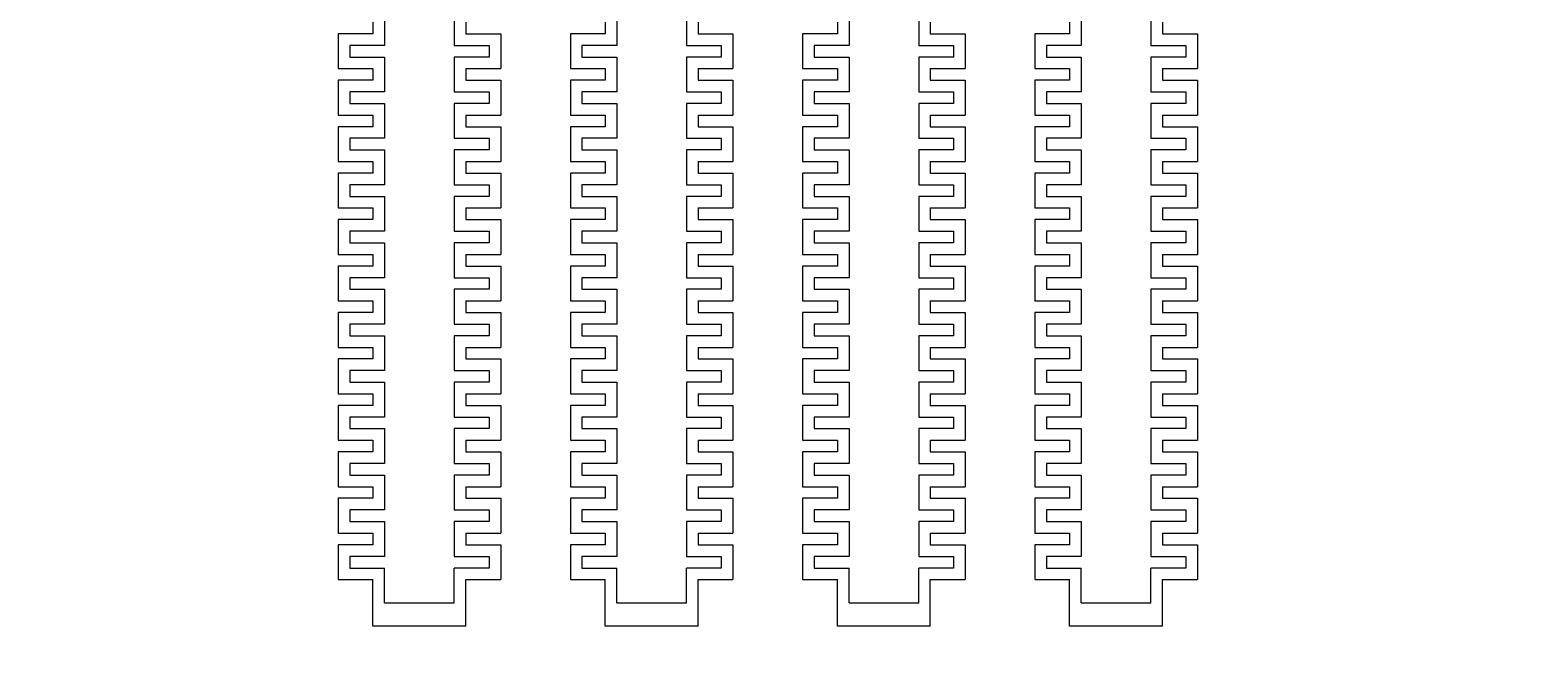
# Model space of a CAD drawing. Extents: x 4629 to 54629, y 4377 to 54377.
# Drawn here: x 22770 to 25979, y 19998 to 21348 of the extents above; entities that cross this region are included whole.
import ezdxf

# ---------------------------------------------------------------- set-up
doc = ezdxf.new("R2010")
doc.units = 13
doc.layers.add('CLEAR', color=140, linetype='Continuous')
doc.layers.add('OPAQUE', color=10, linetype='Continuous')

msp = doc.modelspace()

# ---------------------------------------------------------------- linework, layer by layer
at = {"layer": 'CLEAR'}
for p, q in [((23534.1, 21389.9), (23534.1, 21314.9)), ((23684.1, 21389.9), (23684.1, 21314.9)), ((24034.1, 21389.9), (24034.1, 21314.9)), ((24184.1, 21389.9), (24184.1, 21314.9)), ((24534.1, 21389.9), (24534.1, 21314.9)), ((24684.1, 21389.9), (24684.1, 21314.9)), ((25034.1, 21389.9), (25034.1, 21314.9)), ((25184.1, 21389.9), (25184.1, 21314.9)), ((23509.1, 21339.9), (23434.1, 21339.9)), ((23434.1, 21339.9), (23434.1, 21264.9)), ((23509.1, 21364.9), (23509.1, 21339.9)), ((23709.1, 21364.9), (23709.1, 21339.9)), ((23709.1, 21339.9), (23784.1, 21339.9)), ((23784.1, 21339.9), (23784.1, 21264.9)), ((24009.1, 21339.9), (23934.1, 21339.9)), ((23934.1, 21339.9), (23934.1, 21264.9)), ((24009.1, 21364.9), (24009.1, 21339.9)), ((24209.1, 21364.9), (24209.1, 21339.9)), ((24209.1, 21339.9), (24284.1, 21339.9)), ((24284.1, 21339.9), (24284.1, 21264.9)), ((24509.1, 21339.9), (24434.1, 21339.9)), ((24434.1, 21339.9), (24434.1, 21264.9)), ((24509.1, 21364.9), (24509.1, 21339.9)), ((24709.1, 21364.9), (24709.1, 21339.9)), ((24709.1, 21339.9), (24784.1, 21339.9)), ((24784.1, 21339.9), (24784.1, 21264.9)), ((25009.1, 21339.9), (24934.1, 21339.9)), ((24934.1, 21339.9), (24934.1, 21264.9)), ((25009.1, 21364.9), (25009.1, 21339.9)), ((25209.1, 21364.9), (25209.1, 21339.9)), ((25209.1, 21339.9), (25284.1, 21339.9)), ((25284.1, 21339.9), (25284.1, 21264.9)), ((23534.1, 21314.9), (23459.1, 21314.9)), ((23459.1, 21314.9), (23459.1, 21289.9)), ((23684.1, 21314.9), (23759.1, 21314.9)), ((23759.1, 21314.9), (23759.1, 21289.9)), ((24034.1, 21314.9), (23959.1, 21314.9)), ((23959.1, 21314.9), (23959.1, 21289.9)), ((24184.1, 21314.9), (24259.1, 21314.9)), ((24259.1, 21314.9), (24259.1, 21289.9)), ((24534.1, 21314.9), (24459.1, 21314.9)), ((24459.1, 21314.9), (24459.1, 21289.9)), ((24684.1, 21314.9), (24759.1, 21314.9)), ((24759.1, 21314.9), (24759.1, 21289.9)), ((25034.1, 21314.9), (24959.1, 21314.9)), ((24959.1, 21314.9), (24959.1, 21289.9)), ((25184.1, 21314.9), (25259.1, 21314.9)), ((25259.1, 21314.9), (25259.1, 21289.9)), ((23459.1, 21289.9), (23534.1, 21289.9)), ((23534.1, 21289.9), (23534.1, 21214.9)), ((23759.1, 21289.9), (23684.1, 21289.9)), ((23684.1, 21289.9), (23684.1, 21214.9)), ((23959.1, 21289.9), (24034.1, 21289.9)), ((24034.1, 21289.9), (24034.1, 21214.9)), ((24259.1, 21289.9), (24184.1, 21289.9)), ((24184.1, 21289.9), (24184.1, 21214.9)), ((24459.1, 21289.9), (24534.1, 21289.9)), ((24534.1, 21289.9), (24534.1, 21214.9)), ((24759.1, 21289.9), (24684.1, 21289.9)), ((24684.1, 21289.9), (24684.1, 21214.9)), ((24959.1, 21289.9), (25034.1, 21289.9)), ((25034.1, 21289.9), (25034.1, 21214.9)), ((25259.1, 21289.9), (25184.1, 21289.9)), ((25184.1, 21289.9), (25184.1, 21214.9)), ((23434.1, 21264.9), (23509.1, 21264.9)), ((23509.1, 21264.9), (23509.1, 21239.9)), ((23709.1, 21264.9), (23784.1, 21264.9)), ((23709.1, 21264.9), (23709.1, 21239.9)), ((23934.1, 21264.9), (24009.1, 21264.9)), ((24009.1, 21264.9), (24009.1, 21239.9)), ((24209.1, 21264.9), (24284.1, 21264.9)), ((24209.1, 21264.9), (24209.1, 21239.9)), ((24434.1, 21264.9), (24509.1, 21264.9)), ((24509.1, 21264.9), (24509.1, 21239.9)), ((24709.1, 21264.9), (24784.1, 21264.9)), ((24709.1, 21264.9), (24709.1, 21239.9)), ((24934.1, 21264.9), (25009.1, 21264.9)), ((25009.1, 21264.9), (25009.1, 21239.9)), ((25209.1, 21264.9), (25284.1, 21264.9)), ((25209.1, 21264.9), (25209.1, 21239.9)), ((23509.1, 21239.9), (23434.1, 21239.9)), ((23434.1, 21239.9), (23434.1, 21164.9)), ((23534.1, 21214.9), (23459.1, 21214.9)), ((23459.1, 21214.9), (23459.1, 21189.9)), ((23684.1, 21214.9), (23759.1, 21214.9)), ((23709.1, 21239.9), (23784.1, 21239.9)), ((23759.1, 21214.9), (23759.1, 21189.9)), ((23784.1, 21239.9), (23784.1, 21164.9)), ((24009.1, 21239.9), (23934.1, 21239.9)), ((23934.1, 21239.9), (23934.1, 21164.9)), ((24034.1, 21214.9), (23959.1, 21214.9)), ((23959.1, 21214.9), (23959.1, 21189.9)), ((24184.1, 21214.9), (24259.1, 21214.9)), ((24209.1, 21239.9), (24284.1, 21239.9)), ((24259.1, 21214.9), (24259.1, 21189.9)), ((24284.1, 21239.9), (24284.1, 21164.9)), ((24509.1, 21239.9), (24434.1, 21239.9)), ((24434.1, 21239.9), (24434.1, 21164.9)), ((24534.1, 21214.9), (24459.1, 21214.9)), ((24459.1, 21214.9), (24459.1, 21189.9)), ((24684.1, 21214.9), (24759.1, 21214.9)), ((24709.1, 21239.9), (24784.1, 21239.9)), ((24759.1, 21214.9), (24759.1, 21189.9)), ((24784.1, 21239.9), (24784.1, 21164.9)), ((25009.1, 21239.9), (24934.1, 21239.9)), ((24934.1, 21239.9), (24934.1, 21164.9)), ((25034.1, 21214.9), (24959.1, 21214.9)), ((24959.1, 21214.9), (24959.1, 21189.9)), ((25184.1, 21214.9), (25259.1, 21214.9)), ((25209.1, 21239.9), (25284.1, 21239.9)), ((25259.1, 21214.9), (25259.1, 21189.9)), ((25284.1, 21239.9), (25284.1, 21164.9)), ((23459.1, 21189.9), (23534.1, 21189.9)), ((23534.1, 21189.9), (23534.1, 21114.9)), ((23759.1, 21189.9), (23684.1, 21189.9)), ((23684.1, 21189.9), (23684.1, 21114.9)), ((23959.1, 21189.9), (24034.1, 21189.9)), ((24034.1, 21189.9), (24034.1, 21114.9)), ((24259.1, 21189.9), (24184.1, 21189.9)), ((24184.1, 21189.9), (24184.1, 21114.9)), ((24459.1, 21189.9), (24534.1, 21189.9)), ((24534.1, 21189.9), (24534.1, 21114.9)), ((24759.1, 21189.9), (24684.1, 21189.9)), ((24684.1, 21189.9), (24684.1, 21114.9)), ((24959.1, 21189.9), (25034.1, 21189.9)), ((25034.1, 21189.9), (25034.1, 21114.9)), ((25259.1, 21189.9), (25184.1, 21189.9)), ((25184.1, 21189.9), (25184.1, 21114.9)), ((23434.1, 21164.9), (23509.1, 21164.9)), ((23509.1, 21164.9), (23509.1, 21139.9)), ((23709.1, 21164.9), (23784.1, 21164.9)), ((23709.1, 21164.9), (23709.1, 21139.9)), ((23934.1, 21164.9), (24009.1, 21164.9)), ((24009.1, 21164.9), (24009.1, 21139.9)), ((24209.1, 21164.9), (24284.1, 21164.9)), ((24209.1, 21164.9), (24209.1, 21139.9)), ((24434.1, 21164.9), (24509.1, 21164.9)), ((24509.1, 21164.9), (24509.1, 21139.9)), ((24709.1, 21164.9), (24784.1, 21164.9)), ((24709.1, 21164.9), (24709.1, 21139.9)), ((24934.1, 21164.9), (25009.1, 21164.9)), ((25009.1, 21164.9), (25009.1, 21139.9)), ((25209.1, 21164.9), (25284.1, 21164.9)), ((25209.1, 21164.9), (25209.1, 21139.9)), ((23509.1, 21139.9), (23434.1, 21139.9)), ((23434.1, 21139.9), (23434.1, 21064.9)), ((23534.1, 21114.9), (23459.1, 21114.9)), ((23459.1, 21114.9), (23459.1, 21089.9)), ((23684.1, 21114.9), (23759.1, 21114.9)), ((23709.1, 21139.9), (23784.1, 21139.9)), ((23759.1, 21114.9), (23759.1, 21089.9)), ((23784.1, 21139.9), (23784.1, 21064.9)), ((24009.1, 21139.9), (23934.1, 21139.9)), ((23934.1, 21139.9), (23934.1, 21064.9)), ((24034.1, 21114.9), (23959.1, 21114.9)), ((23959.1, 21114.9), (23959.1, 21089.9)), ((24184.1, 21114.9), (24259.1, 21114.9)), ((24209.1, 21139.9), (24284.1, 21139.9)), ((24259.1, 21114.9), (24259.1, 21089.9)), ((24284.1, 21139.9), (24284.1, 21064.9)), ((24509.1, 21139.9), (24434.1, 21139.9)), ((24434.1, 21139.9), (24434.1, 21064.9)), ((24534.1, 21114.9), (24459.1, 21114.9)), ((24459.1, 21114.9), (24459.1, 21089.9)), ((24684.1, 21114.9), (24759.1, 21114.9)), ((24709.1, 21139.9), (24784.1, 21139.9)), ((24759.1, 21114.9), (24759.1, 21089.9)), ((24784.1, 21139.9), (24784.1, 21064.9)), ((25009.1, 21139.9), (24934.1, 21139.9)), ((24934.1, 21139.9), (24934.1, 21064.9)), ((25034.1, 21114.9), (24959.1, 21114.9)), ((24959.1, 21114.9), (24959.1, 21089.9)), ((25184.1, 21114.9), (25259.1, 21114.9)), ((25209.1, 21139.9), (25284.1, 21139.9)), ((25259.1, 21114.9), (25259.1, 21089.9)), ((25284.1, 21139.9), (25284.1, 21064.9)), ((23459.1, 21089.9), (23534.1, 21089.9)), ((23534.1, 21089.9), (23534.1, 21014.9)), ((23759.1, 21089.9), (23684.1, 21089.9)), ((23684.1, 21089.9), (23684.1, 21014.9)), ((23959.1, 21089.9), (24034.1, 21089.9)), ((24034.1, 21089.9), (24034.1, 21014.9)), ((24259.1, 21089.9), (24184.1, 21089.9)), ((24184.1, 21089.9), (24184.1, 21014.9)), ((24459.1, 21089.9), (24534.1, 21089.9)), ((24534.1, 21089.9), (24534.1, 21014.9)), ((24759.1, 21089.9), (24684.1, 21089.9)), ((24684.1, 21089.9), (24684.1, 21014.9)), ((24959.1, 21089.9), (25034.1, 21089.9)), ((25034.1, 21089.9), (25034.1, 21014.9)), ((25259.1, 21089.9), (25184.1, 21089.9)), ((25184.1, 21089.9), (25184.1, 21014.9)), ((23434.1, 21064.9), (23509.1, 21064.9)), ((23509.1, 21064.9), (23509.1, 21039.9)), ((23709.1, 21064.9), (23784.1, 21064.9)), ((23709.1, 21064.9), (23709.1, 21039.9)), ((23934.1, 21064.9), (24009.1, 21064.9)), ((24009.1, 21064.9), (24009.1, 21039.9)), ((24209.1, 21064.9), (24284.1, 21064.9)), ((24209.1, 21064.9), (24209.1, 21039.9)), ((24434.1, 21064.9), (24509.1, 21064.9)), ((24509.1, 21064.9), (24509.1, 21039.9)), ((24709.1, 21064.9), (24784.1, 21064.9)), ((24709.1, 21064.9), (24709.1, 21039.9)), ((24934.1, 21064.9), (25009.1, 21064.9)), ((25009.1, 21064.9), (25009.1, 21039.9)), ((25209.1, 21064.9), (25284.1, 21064.9)), ((25209.1, 21064.9), (25209.1, 21039.9)), ((23509.1, 21039.9), (23434.1, 21039.9)), ((23434.1, 21039.9), (23434.1, 20964.9)), ((23709.1, 21039.9), (23784.1, 21039.9)), ((23784.1, 21039.9), (23784.1, 20964.9)), ((24009.1, 21039.9), (23934.1, 21039.9)), ((23934.1, 21039.9), (23934.1, 20964.9)), ((24209.1, 21039.9), (24284.1, 21039.9)), ((24284.1, 21039.9), (24284.1, 20964.9)), ((24509.1, 21039.9), (24434.1, 21039.9)), ((24434.1, 21039.9), (24434.1, 20964.9)), ((24709.1, 21039.9), (24784.1, 21039.9)), ((24784.1, 21039.9), (24784.1, 20964.9)), ((25009.1, 21039.9), (24934.1, 21039.9)), ((24934.1, 21039.9), (24934.1, 20964.9)), ((25209.1, 21039.9), (25284.1, 21039.9)), ((25284.1, 21039.9), (25284.1, 20964.9)), ((23534.1, 21014.9), (23459.1, 21014.9)), ((23459.1, 21014.9), (23459.1, 20989.9)), ((23459.1, 20989.9), (23534.1, 20989.9)), ((23534.1, 20989.9), (23534.1, 20914.9)), ((23684.1, 21014.9), (23759.1, 21014.9)), ((23759.1, 20989.9), (23684.1, 20989.9)), ((23684.1, 20989.9), (23684.1, 20914.9)), ((23759.1, 21014.9), (23759.1, 20989.9)), ((24034.1, 21014.9), (23959.1, 21014.9)), ((23959.1, 21014.9), (23959.1, 20989.9)), ((23959.1, 20989.9), (24034.1, 20989.9)), ((24034.1, 20989.9), (24034.1, 20914.9)), ((24184.1, 21014.9), (24259.1, 21014.9)), ((24259.1, 20989.9), (24184.1, 20989.9)), ((24184.1, 20989.9), (24184.1, 20914.9)), ((24259.1, 21014.9), (24259.1, 20989.9)), ((24534.1, 21014.9), (24459.1, 21014.9)), ((24459.1, 21014.9), (24459.1, 20989.9)), ((24459.1, 20989.9), (24534.1, 20989.9)), ((24534.1, 20989.9), (24534.1, 20914.9)), ((24684.1, 21014.9), (24759.1, 21014.9)), ((24759.1, 20989.9), (24684.1, 20989.9)), ((24684.1, 20989.9), (24684.1, 20914.9)), ((24759.1, 21014.9), (24759.1, 20989.9)), ((25034.1, 21014.9), (24959.1, 21014.9)), ((24959.1, 21014.9), (24959.1, 20989.9)), ((24959.1, 20989.9), (25034.1, 20989.9)), ((25034.1, 20989.9), (25034.1, 20914.9)), ((25184.1, 21014.9), (25259.1, 21014.9)), ((25259.1, 20989.9), (25184.1, 20989.9)), ((25184.1, 20989.9), (25184.1, 20914.9)), ((25259.1, 21014.9), (25259.1, 20989.9)), ((23434.1, 20964.9), (23509.1, 20964.9)), ((23509.1, 20964.9), (23509.1, 20939.9)), ((23709.1, 20964.9), (23784.1, 20964.9)), ((23709.1, 20964.9), (23709.1, 20939.9)), ((23934.1, 20964.9), (24009.1, 20964.9)), ((24009.1, 20964.9), (24009.1, 20939.9)), ((24209.1, 20964.9), (24284.1, 20964.9)), ((24209.1, 20964.9), (24209.1, 20939.9)), ((24434.1, 20964.9), (24509.1, 20964.9)), ((24509.1, 20964.9), (24509.1, 20939.9)), ((24709.1, 20964.9), (24784.1, 20964.9)), ((24709.1, 20964.9), (24709.1, 20939.9)), ((24934.1, 20964.9), (25009.1, 20964.9)), ((25009.1, 20964.9), (25009.1, 20939.9)), ((25209.1, 20964.9), (25284.1, 20964.9)), ((25209.1, 20964.9), (25209.1, 20939.9)), ((23509.1, 20939.9), (23434.1, 20939.9)), ((23434.1, 20939.9), (23434.1, 20864.9)), ((23709.1, 20939.9), (23784.1, 20939.9)), ((23784.1, 20939.9), (23784.1, 20864.9)), ((24009.1, 20939.9), (23934.1, 20939.9)), ((23934.1, 20939.9), (23934.1, 20864.9)), ((24209.1, 20939.9), (24284.1, 20939.9)), ((24284.1, 20939.9), (24284.1, 20864.9)), ((24509.1, 20939.9), (24434.1, 20939.9)), ((24434.1, 20939.9), (24434.1, 20864.9)), ((24709.1, 20939.9), (24784.1, 20939.9)), ((24784.1, 20939.9), (24784.1, 20864.9)), ((25009.1, 20939.9), (24934.1, 20939.9)), ((24934.1, 20939.9), (24934.1, 20864.9)), ((25209.1, 20939.9), (25284.1, 20939.9)), ((25284.1, 20939.9), (25284.1, 20864.9)), ((23534.1, 20914.9), (23459.1, 20914.9)), ((23459.1, 20914.9), (23459.1, 20889.9)), ((23459.1, 20889.9), (23534.1, 20889.9)), ((23534.1, 20889.9), (23534.1, 20814.9)), ((23684.1, 20914.9), (23759.1, 20914.9)), ((23759.1, 20889.9), (23684.1, 20889.9)), ((23684.1, 20889.9), (23684.1, 20814.9)), ((23759.1, 20914.9), (23759.1, 20889.9)), ((24034.1, 20914.9), (23959.1, 20914.9)), ((23959.1, 20914.9), (23959.1, 20889.9)), ((23959.1, 20889.9), (24034.1, 20889.9)), ((24034.1, 20889.9), (24034.1, 20814.9)), ((24184.1, 20914.9), (24259.1, 20914.9)), ((24259.1, 20889.9), (24184.1, 20889.9)), ((24184.1, 20889.9), (24184.1, 20814.9)), ((24259.1, 20914.9), (24259.1, 20889.9)), ((24534.1, 20914.9), (24459.1, 20914.9)), ((24459.1, 20914.9), (24459.1, 20889.9)), ((24459.1, 20889.9), (24534.1, 20889.9)), ((24534.1, 20889.9), (24534.1, 20814.9)), ((24684.1, 20914.9), (24759.1, 20914.9)), ((24759.1, 20889.9), (24684.1, 20889.9)), ((24684.1, 20889.9), (24684.1, 20814.9)), ((24759.1, 20914.9), (24759.1, 20889.9)), ((25034.1, 20914.9), (24959.1, 20914.9)), ((24959.1, 20914.9), (24959.1, 20889.9)), ((24959.1, 20889.9), (25034.1, 20889.9)), ((25034.1, 20889.9), (25034.1, 20814.9)), ((25184.1, 20914.9), (25259.1, 20914.9)), ((25259.1, 20889.9), (25184.1, 20889.9)), ((25184.1, 20889.9), (25184.1, 20814.9)), ((25259.1, 20914.9), (25259.1, 20889.9)), ((23434.1, 20864.9), (23509.1, 20864.9)), ((23509.1, 20864.9), (23509.1, 20839.9)), ((23709.1, 20864.9), (23784.1, 20864.9)), ((23709.1, 20864.9), (23709.1, 20839.9)), ((23934.1, 20864.9), (24009.1, 20864.9)), ((24009.1, 20864.9), (24009.1, 20839.9)), ((24209.1, 20864.9), (24284.1, 20864.9)), ((24209.1, 20864.9), (24209.1, 20839.9)), ((24434.1, 20864.9), (24509.1, 20864.9)), ((24509.1, 20864.9), (24509.1, 20839.9)), ((24709.1, 20864.9), (24784.1, 20864.9)), ((24709.1, 20864.9), (24709.1, 20839.9)), ((24934.1, 20864.9), (25009.1, 20864.9)), ((25009.1, 20864.9), (25009.1, 20839.9)), ((25209.1, 20864.9), (25284.1, 20864.9)), ((25209.1, 20864.9), (25209.1, 20839.9)), ((23509.1, 20839.9), (23434.1, 20839.9)), ((23434.1, 20839.9), (23434.1, 20764.9)), ((23709.1, 20839.9), (23784.1, 20839.9)), ((23784.1, 20839.9), (23784.1, 20764.9)), ((24009.1, 20839.9), (23934.1, 20839.9)), ((23934.1, 20839.9), (23934.1, 20764.9)), ((24209.1, 20839.9), (24284.1, 20839.9)), ((24284.1, 20839.9), (24284.1, 20764.9)), ((24509.1, 20839.9), (24434.1, 20839.9)), ((24434.1, 20839.9), (24434.1, 20764.9)), ((24709.1, 20839.9), (24784.1, 20839.9)), ((24784.1, 20839.9), (24784.1, 20764.9)), ((25009.1, 20839.9), (24934.1, 20839.9)), ((24934.1, 20839.9), (24934.1, 20764.9)), ((25209.1, 20839.9), (25284.1, 20839.9)), ((25284.1, 20839.9), (25284.1, 20764.9)), ((23534.1, 20814.9), (23459.1, 20814.9)), ((23459.1, 20814.9), (23459.1, 20789.9)), ((23684.1, 20814.9), (23759.1, 20814.9)), ((23759.1, 20814.9), (23759.1, 20789.9)), ((24034.1, 20814.9), (23959.1, 20814.9)), ((23959.1, 20814.9), (23959.1, 20789.9)), ((24184.1, 20814.9), (24259.1, 20814.9)), ((24259.1, 20814.9), (24259.1, 20789.9)), ((24534.1, 20814.9), (24459.1, 20814.9)), ((24459.1, 20814.9), (24459.1, 20789.9)), ((24684.1, 20814.9), (24759.1, 20814.9)), ((24759.1, 20814.9), (24759.1, 20789.9)), ((25034.1, 20814.9), (24959.1, 20814.9)), ((24959.1, 20814.9), (24959.1, 20789.9)), ((25184.1, 20814.9), (25259.1, 20814.9)), ((25259.1, 20814.9), (25259.1, 20789.9)), ((23434.1, 20764.9), (23509.1, 20764.9)), ((23459.1, 20789.9), (23534.1, 20789.9)), ((23509.1, 20764.9), (23509.1, 20739.9)), ((23534.1, 20789.9), (23534.1, 20714.9)), ((23759.1, 20789.9), (23684.1, 20789.9)), ((23684.1, 20789.9), (23684.1, 20714.9)), ((23709.1, 20764.9), (23784.1, 20764.9)), ((23709.1, 20764.9), (23709.1, 20739.9)), ((23934.1, 20764.9), (24009.1, 20764.9)), ((23959.1, 20789.9), (24034.1, 20789.9)), ((24009.1, 20764.9), (24009.1, 20739.9)), ((24034.1, 20789.9), (24034.1, 20714.9)), ((24259.1, 20789.9), (24184.1, 20789.9)), ((24184.1, 20789.9), (24184.1, 20714.9)), ((24209.1, 20764.9), (24284.1, 20764.9)), ((24209.1, 20764.9), (24209.1, 20739.9)), ((24434.1, 20764.9), (24509.1, 20764.9)), ((24459.1, 20789.9), (24534.1, 20789.9)), ((24509.1, 20764.9), (24509.1, 20739.9)), ((24534.1, 20789.9), (24534.1, 20714.9)), ((24759.1, 20789.9), (24684.1, 20789.9)), ((24684.1, 20789.9), (24684.1, 20714.9)), ((24709.1, 20764.9), (24784.1, 20764.9)), ((24709.1, 20764.9), (24709.1, 20739.9)), ((24934.1, 20764.9), (25009.1, 20764.9)), ((24959.1, 20789.9), (25034.1, 20789.9)), ((25009.1, 20764.9), (25009.1, 20739.9)), ((25034.1, 20789.9), (25034.1, 20714.9)), ((25259.1, 20789.9), (25184.1, 20789.9)), ((25184.1, 20789.9), (25184.1, 20714.9)), ((25209.1, 20764.9), (25284.1, 20764.9)), ((25209.1, 20764.9), (25209.1, 20739.9)), ((23509.1, 20739.9), (23434.1, 20739.9)), ((23434.1, 20739.9), (23434.1, 20664.9)), ((23709.1, 20739.9), (23784.1, 20739.9)), ((23784.1, 20739.9), (23784.1, 20664.9)), ((24009.1, 20739.9), (23934.1, 20739.9)), ((23934.1, 20739.9), (23934.1, 20664.9)), ((24209.1, 20739.9), (24284.1, 20739.9)), ((24284.1, 20739.9), (24284.1, 20664.9)), ((24509.1, 20739.9), (24434.1, 20739.9)), ((24434.1, 20739.9), (24434.1, 20664.9)), ((24709.1, 20739.9), (24784.1, 20739.9)), ((24784.1, 20739.9), (24784.1, 20664.9)), ((25009.1, 20739.9), (24934.1, 20739.9)), ((24934.1, 20739.9), (24934.1, 20664.9)), ((25209.1, 20739.9), (25284.1, 20739.9)), ((25284.1, 20739.9), (25284.1, 20664.9)), ((23534.1, 20714.9), (23459.1, 20714.9)), ((23459.1, 20714.9), (23459.1, 20689.9)), ((23684.1, 20714.9), (23759.1, 20714.9)), ((23759.1, 20714.9), (23759.1, 20689.9)), ((24034.1, 20714.9), (23959.1, 20714.9)), ((23959.1, 20714.9), (23959.1, 20689.9)), ((24184.1, 20714.9), (24259.1, 20714.9)), ((24259.1, 20714.9), (24259.1, 20689.9)), ((24534.1, 20714.9), (24459.1, 20714.9)), ((24459.1, 20714.9), (24459.1, 20689.9)), ((24684.1, 20714.9), (24759.1, 20714.9)), ((24759.1, 20714.9), (24759.1, 20689.9)), ((25034.1, 20714.9), (24959.1, 20714.9)), ((24959.1, 20714.9), (24959.1, 20689.9)), ((25184.1, 20714.9), (25259.1, 20714.9)), ((25259.1, 20714.9), (25259.1, 20689.9)), ((23434.1, 20664.9), (23509.1, 20664.9)), ((23459.1, 20689.9), (23534.1, 20689.9)), ((23509.1, 20664.9), (23509.1, 20639.9)), ((23534.1, 20689.9), (23534.1, 20614.9)), ((23759.1, 20689.9), (23684.1, 20689.9)), ((23684.1, 20689.9), (23684.1, 20614.9)), ((23709.1, 20664.9), (23784.1, 20664.9)), ((23709.1, 20664.9), (23709.1, 20639.9)), ((23934.1, 20664.9), (24009.1, 20664.9)), ((23959.1, 20689.9), (24034.1, 20689.9)), ((24009.1, 20664.9), (24009.1, 20639.9)), ((24034.1, 20689.9), (24034.1, 20614.9)), ((24259.1, 20689.9), (24184.1, 20689.9)), ((24184.1, 20689.9), (24184.1, 20614.9)), ((24209.1, 20664.9), (24284.1, 20664.9)), ((24209.1, 20664.9), (24209.1, 20639.9)), ((24434.1, 20664.9), (24509.1, 20664.9)), ((24459.1, 20689.9), (24534.1, 20689.9)), ((24509.1, 20664.9), (24509.1, 20639.9)), ((24534.1, 20689.9), (24534.1, 20614.9)), ((24759.1, 20689.9), (24684.1, 20689.9)), ((24684.1, 20689.9), (24684.1, 20614.9)), ((24709.1, 20664.9), (24784.1, 20664.9)), ((24709.1, 20664.9), (24709.1, 20639.9)), ((24934.1, 20664.9), (25009.1, 20664.9)), ((24959.1, 20689.9), (25034.1, 20689.9)), ((25009.1, 20664.9), (25009.1, 20639.9)), ((25034.1, 20689.9), (25034.1, 20614.9)), ((25259.1, 20689.9), (25184.1, 20689.9)), ((25184.1, 20689.9), (25184.1, 20614.9)), ((25209.1, 20664.9), (25284.1, 20664.9)), ((25209.1, 20664.9), (25209.1, 20639.9)), ((23509.1, 20639.9), (23434.1, 20639.9)), ((23434.1, 20639.9), (23434.1, 20564.9)), ((23709.1, 20639.9), (23784.1, 20639.9)), ((23784.1, 20639.9), (23784.1, 20564.9)), ((24009.1, 20639.9), (23934.1, 20639.9)), ((23934.1, 20639.9), (23934.1, 20564.9)), ((24209.1, 20639.9), (24284.1, 20639.9)), ((24284.1, 20639.9), (24284.1, 20564.9)), ((24509.1, 20639.9), (24434.1, 20639.9)), ((24434.1, 20639.9), (24434.1, 20564.9)), ((24709.1, 20639.9), (24784.1, 20639.9)), ((24784.1, 20639.9), (24784.1, 20564.9)), ((25009.1, 20639.9), (24934.1, 20639.9)), ((24934.1, 20639.9), (24934.1, 20564.9)), ((25209.1, 20639.9), (25284.1, 20639.9)), ((25284.1, 20639.9), (25284.1, 20564.9)), ((23534.1, 20614.9), (23459.1, 20614.9)), ((23459.1, 20614.9), (23459.1, 20589.9)), ((23684.1, 20614.9), (23759.1, 20614.9)), ((23759.1, 20614.9), (23759.1, 20589.9)), ((24034.1, 20614.9), (23959.1, 20614.9)), ((23959.1, 20614.9), (23959.1, 20589.9)), ((24184.1, 20614.9), (24259.1, 20614.9)), ((24259.1, 20614.9), (24259.1, 20589.9)), ((24534.1, 20614.9), (24459.1, 20614.9)), ((24459.1, 20614.9), (24459.1, 20589.9)), ((24684.1, 20614.9), (24759.1, 20614.9)), ((24759.1, 20614.9), (24759.1, 20589.9)), ((25034.1, 20614.9), (24959.1, 20614.9)), ((24959.1, 20614.9), (24959.1, 20589.9)), ((25184.1, 20614.9), (25259.1, 20614.9)), ((25259.1, 20614.9), (25259.1, 20589.9)), ((23459.1, 20589.9), (23534.1, 20589.9)), ((23534.1, 20589.9), (23534.1, 20514.9)), ((23759.1, 20589.9), (23684.1, 20589.9)), ((23684.1, 20589.9), (23684.1, 20514.9)), ((23959.1, 20589.9), (24034.1, 20589.9)), ((24034.1, 20589.9), (24034.1, 20514.9)), ((24259.1, 20589.9), (24184.1, 20589.9)), ((24184.1, 20589.9), (24184.1, 20514.9)), ((24459.1, 20589.9), (24534.1, 20589.9)), ((24534.1, 20589.9), (24534.1, 20514.9)), ((24759.1, 20589.9), (24684.1, 20589.9)), ((24684.1, 20589.9), (24684.1, 20514.9)), ((24959.1, 20589.9), (25034.1, 20589.9)), ((25034.1, 20589.9), (25034.1, 20514.9)), ((25259.1, 20589.9), (25184.1, 20589.9)), ((25184.1, 20589.9), (25184.1, 20514.9)), ((23434.1, 20564.9), (23509.1, 20564.9)), ((23509.1, 20539.9), (23434.1, 20539.9)), ((23434.1, 20539.9), (23434.1, 20464.9)), ((23509.1, 20564.9), (23509.1, 20539.9)), ((23709.1, 20564.9), (23784.1, 20564.9)), ((23709.1, 20564.9), (23709.1, 20539.9)), ((23709.1, 20539.9), (23784.1, 20539.9)), ((23784.1, 20539.9), (23784.1, 20464.9)), ((23934.1, 20564.9), (24009.1, 20564.9)), ((24009.1, 20539.9), (23934.1, 20539.9)), ((23934.1, 20539.9), (23934.1, 20464.9)), ((24009.1, 20564.9), (24009.1, 20539.9)), ((24209.1, 20564.9), (24284.1, 20564.9)), ((24209.1, 20564.9), (24209.1, 20539.9)), ((24209.1, 20539.9), (24284.1, 20539.9)), ((24284.1, 20539.9), (24284.1, 20464.9)), ((24434.1, 20564.9), (24509.1, 20564.9)), ((24509.1, 20539.9), (24434.1, 20539.9)), ((24434.1, 20539.9), (24434.1, 20464.9)), ((24509.1, 20564.9), (24509.1, 20539.9)), ((24709.1, 20564.9), (24784.1, 20564.9)), ((24709.1, 20564.9), (24709.1, 20539.9)), ((24709.1, 20539.9), (24784.1, 20539.9)), ((24784.1, 20539.9), (24784.1, 20464.9)), ((24934.1, 20564.9), (25009.1, 20564.9)), ((25009.1, 20539.9), (24934.1, 20539.9)), ((24934.1, 20539.9), (24934.1, 20464.9)), ((25009.1, 20564.9), (25009.1, 20539.9)), ((25209.1, 20564.9), (25284.1, 20564.9)), ((25209.1, 20564.9), (25209.1, 20539.9)), ((25209.1, 20539.9), (25284.1, 20539.9)), ((25284.1, 20539.9), (25284.1, 20464.9)), ((23534.1, 20514.9), (23459.1, 20514.9)), ((23459.1, 20514.9), (23459.1, 20489.9)), ((23684.1, 20514.9), (23759.1, 20514.9)), ((23759.1, 20514.9), (23759.1, 20489.9)), ((24034.1, 20514.9), (23959.1, 20514.9)), ((23959.1, 20514.9), (23959.1, 20489.9)), ((24184.1, 20514.9), (24259.1, 20514.9)), ((24259.1, 20514.9), (24259.1, 20489.9)), ((24534.1, 20514.9), (24459.1, 20514.9)), ((24459.1, 20514.9), (24459.1, 20489.9)), ((24684.1, 20514.9), (24759.1, 20514.9)), ((24759.1, 20514.9), (24759.1, 20489.9)), ((25034.1, 20514.9), (24959.1, 20514.9)), ((24959.1, 20514.9), (24959.1, 20489.9)), ((25184.1, 20514.9), (25259.1, 20514.9)), ((25259.1, 20514.9), (25259.1, 20489.9)), ((23459.1, 20489.9), (23534.1, 20489.9)), ((23534.1, 20489.9), (23534.1, 20414.9)), ((23759.1, 20489.9), (23684.1, 20489.9)), ((23684.1, 20489.9), (23684.1, 20414.9)), ((23959.1, 20489.9), (24034.1, 20489.9)), ((24034.1, 20489.9), (24034.1, 20414.9)), ((24259.1, 20489.9), (24184.1, 20489.9)), ((24184.1, 20489.9), (24184.1, 20414.9)), ((24459.1, 20489.9), (24534.1, 20489.9)), ((24534.1, 20489.9), (24534.1, 20414.9)), ((24759.1, 20489.9), (24684.1, 20489.9)), ((24684.1, 20489.9), (24684.1, 20414.9)), ((24959.1, 20489.9), (25034.1, 20489.9)), ((25034.1, 20489.9), (25034.1, 20414.9)), ((25259.1, 20489.9), (25184.1, 20489.9)), ((25184.1, 20489.9), (25184.1, 20414.9)), ((23434.1, 20464.9), (23509.1, 20464.9)), ((23509.1, 20439.9), (23434.1, 20439.9)), ((23434.1, 20439.9), (23434.1, 20364.9)), ((23509.1, 20464.9), (23509.1, 20439.9)), ((23709.1, 20464.9), (23784.1, 20464.9)), ((23709.1, 20464.9), (23709.1, 20439.9)), ((23709.1, 20439.9), (23784.1, 20439.9)), ((23784.1, 20439.9), (23784.1, 20364.9)), ((23934.1, 20464.9), (24009.1, 20464.9)), ((24009.1, 20439.9), (23934.1, 20439.9)), ((23934.1, 20439.9), (23934.1, 20364.9)), ((24009.1, 20464.9), (24009.1, 20439.9)), ((24209.1, 20464.9), (24284.1, 20464.9)), ((24209.1, 20464.9), (24209.1, 20439.9)), ((24209.1, 20439.9), (24284.1, 20439.9)), ((24284.1, 20439.9), (24284.1, 20364.9)), ((24434.1, 20464.9), (24509.1, 20464.9)), ((24509.1, 20439.9), (24434.1, 20439.9)), ((24434.1, 20439.9), (24434.1, 20364.9)), ((24509.1, 20464.9), (24509.1, 20439.9)), ((24709.1, 20464.9), (24784.1, 20464.9)), ((24709.1, 20464.9), (24709.1, 20439.9)), ((24709.1, 20439.9), (24784.1, 20439.9)), ((24784.1, 20439.9), (24784.1, 20364.9)), ((24934.1, 20464.9), (25009.1, 20464.9)), ((25009.1, 20439.9), (24934.1, 20439.9)), ((24934.1, 20439.9), (24934.1, 20364.9)), ((25009.1, 20464.9), (25009.1, 20439.9)), ((25209.1, 20464.9), (25284.1, 20464.9)), ((25209.1, 20464.9), (25209.1, 20439.9)), ((25209.1, 20439.9), (25284.1, 20439.9)), ((25284.1, 20439.9), (25284.1, 20364.9)), ((23534.1, 20414.9), (23459.1, 20414.9)), ((23459.1, 20414.9), (23459.1, 20389.9)), ((23684.1, 20414.9), (23759.1, 20414.9)), ((23759.1, 20414.9), (23759.1, 20389.9)), ((24034.1, 20414.9), (23959.1, 20414.9)), ((23959.1, 20414.9), (23959.1, 20389.9)), ((24184.1, 20414.9), (24259.1, 20414.9)), ((24259.1, 20414.9), (24259.1, 20389.9)), ((24534.1, 20414.9), (24459.1, 20414.9)), ((24459.1, 20414.9), (24459.1, 20389.9)), ((24684.1, 20414.9), (24759.1, 20414.9)), ((24759.1, 20414.9), (24759.1, 20389.9)), ((25034.1, 20414.9), (24959.1, 20414.9)), ((24959.1, 20414.9), (24959.1, 20389.9)), ((25184.1, 20414.9), (25259.1, 20414.9)), ((25259.1, 20414.9), (25259.1, 20389.9)), ((23459.1, 20389.9), (23534.1, 20389.9)), ((23534.1, 20389.9), (23534.1, 20314.9)), ((23759.1, 20389.9), (23684.1, 20389.9)), ((23684.1, 20389.9), (23684.1, 20314.9)), ((23959.1, 20389.9), (24034.1, 20389.9)), ((24034.1, 20389.9), (24034.1, 20314.9)), ((24259.1, 20389.9), (24184.1, 20389.9)), ((24184.1, 20389.9), (24184.1, 20314.9)), ((24459.1, 20389.9), (24534.1, 20389.9)), ((24534.1, 20389.9), (24534.1, 20314.9)), ((24759.1, 20389.9), (24684.1, 20389.9)), ((24684.1, 20389.9), (24684.1, 20314.9)), ((24959.1, 20389.9), (25034.1, 20389.9)), ((25034.1, 20389.9), (25034.1, 20314.9)), ((25259.1, 20389.9), (25184.1, 20389.9)), ((25184.1, 20389.9), (25184.1, 20314.9)), ((23434.1, 20364.9), (23509.1, 20364.9)), ((23509.1, 20364.9), (23509.1, 20339.9)), ((23709.1, 20364.9), (23784.1, 20364.9)), ((23709.1, 20364.9), (23709.1, 20339.9)), ((23934.1, 20364.9), (24009.1, 20364.9)), ((24009.1, 20364.9), (24009.1, 20339.9)), ((24209.1, 20364.9), (24284.1, 20364.9)), ((24209.1, 20364.9), (24209.1, 20339.9)), ((24434.1, 20364.9), (24509.1, 20364.9)), ((24509.1, 20364.9), (24509.1, 20339.9)), ((24709.1, 20364.9), (24784.1, 20364.9)), ((24709.1, 20364.9), (24709.1, 20339.9)), ((24934.1, 20364.9), (25009.1, 20364.9)), ((25009.1, 20364.9), (25009.1, 20339.9)), ((25209.1, 20364.9), (25284.1, 20364.9)), ((25209.1, 20364.9), (25209.1, 20339.9)), ((23509.1, 20339.9), (23434.1, 20339.9)), ((23434.1, 20339.9), (23434.1, 20264.9)), ((23534.1, 20314.9), (23459.1, 20314.9)), ((23459.1, 20314.9), (23459.1, 20289.9)), ((23684.1, 20314.9), (23759.1, 20314.9)), ((23709.1, 20339.9), (23784.1, 20339.9)), ((23759.1, 20314.9), (23759.1, 20289.9)), ((23784.1, 20339.9), (23784.1, 20264.9)), ((24009.1, 20339.9), (23934.1, 20339.9)), ((23934.1, 20339.9), (23934.1, 20264.9)), ((24034.1, 20314.9), (23959.1, 20314.9)), ((23959.1, 20314.9), (23959.1, 20289.9)), ((24184.1, 20314.9), (24259.1, 20314.9)), ((24209.1, 20339.9), (24284.1, 20339.9)), ((24259.1, 20314.9), (24259.1, 20289.9)), ((24284.1, 20339.9), (24284.1, 20264.9)), ((24509.1, 20339.9), (24434.1, 20339.9)), ((24434.1, 20339.9), (24434.1, 20264.9)), ((24534.1, 20314.9), (24459.1, 20314.9)), ((24459.1, 20314.9), (24459.1, 20289.9)), ((24684.1, 20314.9), (24759.1, 20314.9)), ((24709.1, 20339.9), (24784.1, 20339.9)), ((24759.1, 20314.9), (24759.1, 20289.9)), ((24784.1, 20339.9), (24784.1, 20264.9)), ((25009.1, 20339.9), (24934.1, 20339.9)), ((24934.1, 20339.9), (24934.1, 20264.9)), ((25034.1, 20314.9), (24959.1, 20314.9)), ((24959.1, 20314.9), (24959.1, 20289.9)), ((25184.1, 20314.9), (25259.1, 20314.9)), ((25209.1, 20339.9), (25284.1, 20339.9)), ((25259.1, 20314.9), (25259.1, 20289.9)), ((25284.1, 20339.9), (25284.1, 20264.9)), ((23459.1, 20289.9), (23534.1, 20289.9)), ((23534.1, 20289.9), (23534.1, 20214.9)), ((23759.1, 20289.9), (23684.1, 20289.9)), ((23684.1, 20289.9), (23684.1, 20214.9)), ((23959.1, 20289.9), (24034.1, 20289.9)), ((24034.1, 20289.9), (24034.1, 20214.9)), ((24259.1, 20289.9), (24184.1, 20289.9)), ((24184.1, 20289.9), (24184.1, 20214.9)), ((24459.1, 20289.9), (24534.1, 20289.9)), ((24534.1, 20289.9), (24534.1, 20214.9)), ((24759.1, 20289.9), (24684.1, 20289.9)), ((24684.1, 20289.9), (24684.1, 20214.9)), ((24959.1, 20289.9), (25034.1, 20289.9)), ((25034.1, 20289.9), (25034.1, 20214.9)), ((25259.1, 20289.9), (25184.1, 20289.9)), ((25184.1, 20289.9), (25184.1, 20214.9)), ((23434.1, 20264.9), (23509.1, 20264.9)), ((23509.1, 20264.9), (23509.1, 20239.9)), ((23709.1, 20264.9), (23784.1, 20264.9)), ((23709.1, 20264.9), (23709.1, 20239.9)), ((23934.1, 20264.9), (24009.1, 20264.9)), ((24009.1, 20264.9), (24009.1, 20239.9)), ((24209.1, 20264.9), (24284.1, 20264.9)), ((24209.1, 20264.9), (24209.1, 20239.9)), ((24434.1, 20264.9), (24509.1, 20264.9)), ((24509.1, 20264.9), (24509.1, 20239.9)), ((24709.1, 20264.9), (24784.1, 20264.9)), ((24709.1, 20264.9), (24709.1, 20239.9)), ((24934.1, 20264.9), (25009.1, 20264.9)), ((25009.1, 20264.9), (25009.1, 20239.9)), ((25209.1, 20264.9), (25284.1, 20264.9)), ((25209.1, 20264.9), (25209.1, 20239.9)), ((23509.1, 20239.9), (23434.1, 20239.9)), ((23434.1, 20239.9), (23434.1, 20164.9)), ((23709.1, 20239.9), (23784.1, 20239.9)), ((23784.1, 20239.9), (23784.1, 20164.9)), ((24009.1, 20239.9), (23934.1, 20239.9)), ((23934.1, 20239.9), (23934.1, 20164.9)), ((24209.1, 20239.9), (24284.1, 20239.9)), ((24284.1, 20239.9), (24284.1, 20164.9)), ((24509.1, 20239.9), (24434.1, 20239.9)), ((24434.1, 20239.9), (24434.1, 20164.9)), ((24709.1, 20239.9), (24784.1, 20239.9)), ((24784.1, 20239.9), (24784.1, 20164.9)), ((25009.1, 20239.9), (24934.1, 20239.9)), ((24934.1, 20239.9), (24934.1, 20164.9)), ((25209.1, 20239.9), (25284.1, 20239.9)), ((25284.1, 20239.9), (25284.1, 20164.9)), ((23534.1, 20214.9), (23459.1, 20214.9)), ((23459.1, 20214.9), (23459.1, 20189.9)), ((23459.1, 20189.9), (23534.1, 20189.9)), ((23534.1, 20114.9), (23534.1, 20189.9)), ((23684.1, 20214.9), (23759.1, 20214.9)), ((23684.1, 20114.9), (23684.1, 20189.9)), ((23759.1, 20189.9), (23684.1, 20189.9)), ((23759.1, 20214.9), (23759.1, 20189.9)), ((24034.1, 20214.9), (23959.1, 20214.9)), ((23959.1, 20214.9), (23959.1, 20189.9)), ((23959.1, 20189.9), (24034.1, 20189.9)), ((24034.1, 20114.9), (24034.1, 20189.9)), ((24184.1, 20214.9), (24259.1, 20214.9)), ((24184.1, 20114.9), (24184.1, 20189.9)), ((24259.1, 20189.9), (24184.1, 20189.9)), ((24259.1, 20214.9), (24259.1, 20189.9)), ((24534.1, 20214.9), (24459.1, 20214.9)), ((24459.1, 20214.9), (24459.1, 20189.9)), ((24459.1, 20189.9), (24534.1, 20189.9)), ((24534.1, 20114.9), (24534.1, 20189.9)), ((24684.1, 20214.9), (24759.1, 20214.9)), ((24684.1, 20114.9), (24684.1, 20189.9)), ((24759.1, 20189.9), (24684.1, 20189.9)), ((24759.1, 20214.9), (24759.1, 20189.9)), ((25034.1, 20214.9), (24959.1, 20214.9)), ((24959.1, 20214.9), (24959.1, 20189.9)), ((24959.1, 20189.9), (25034.1, 20189.9)), ((25034.1, 20114.9), (25034.1, 20189.9)), ((25184.1, 20214.9), (25259.1, 20214.9)), ((25184.1, 20114.9), (25184.1, 20189.9)), ((25259.1, 20189.9), (25184.1, 20189.9)), ((25259.1, 20214.9), (25259.1, 20189.9)), ((23434.1, 20164.9), (23509.1, 20164.9)), ((23509.1, 20064.9), (23509.1, 20164.9)), ((23709.1, 20064.9), (23709.1, 20164.9)), ((23709.1, 20164.9), (23784.1, 20164.9)), ((23934.1, 20164.9), (24009.1, 20164.9)), ((24009.1, 20064.9), (24009.1, 20164.9)), ((24209.1, 20064.9), (24209.1, 20164.9)), ((24209.1, 20164.9), (24284.1, 20164.9)), ((24434.1, 20164.9), (24509.1, 20164.9)), ((24509.1, 20064.9), (24509.1, 20164.9)), ((24709.1, 20064.9), (24709.1, 20164.9)), ((24709.1, 20164.9), (24784.1, 20164.9)), ((24934.1, 20164.9), (25009.1, 20164.9)), ((25009.1, 20064.9), (25009.1, 20164.9)), ((25209.1, 20064.9), (25209.1, 20164.9)), ((25209.1, 20164.9), (25284.1, 20164.9)), ((23534.1, 20114.9), (23684.1, 20114.9)), ((24034.1, 20114.9), (24184.1, 20114.9)), ((24534.1, 20114.9), (24684.1, 20114.9)), ((25034.1, 20114.9), (25184.1, 20114.9)), ((23709.1, 20064.9), (23509.1, 20064.9)), ((24209.1, 20064.9), (24009.1, 20064.9)), ((24709.1, 20064.9), (24509.1, 20064.9)), ((25209.1, 20064.9), (25009.1, 20064.9))]:
    msp.add_line(p, q, dxfattribs=at)
at = {"layer": 'OPAQUE'}
msp.add_circle((29629.1, 29377.4), 25000, dxfattribs=at)

doc.saveas('drawing.dxf')
